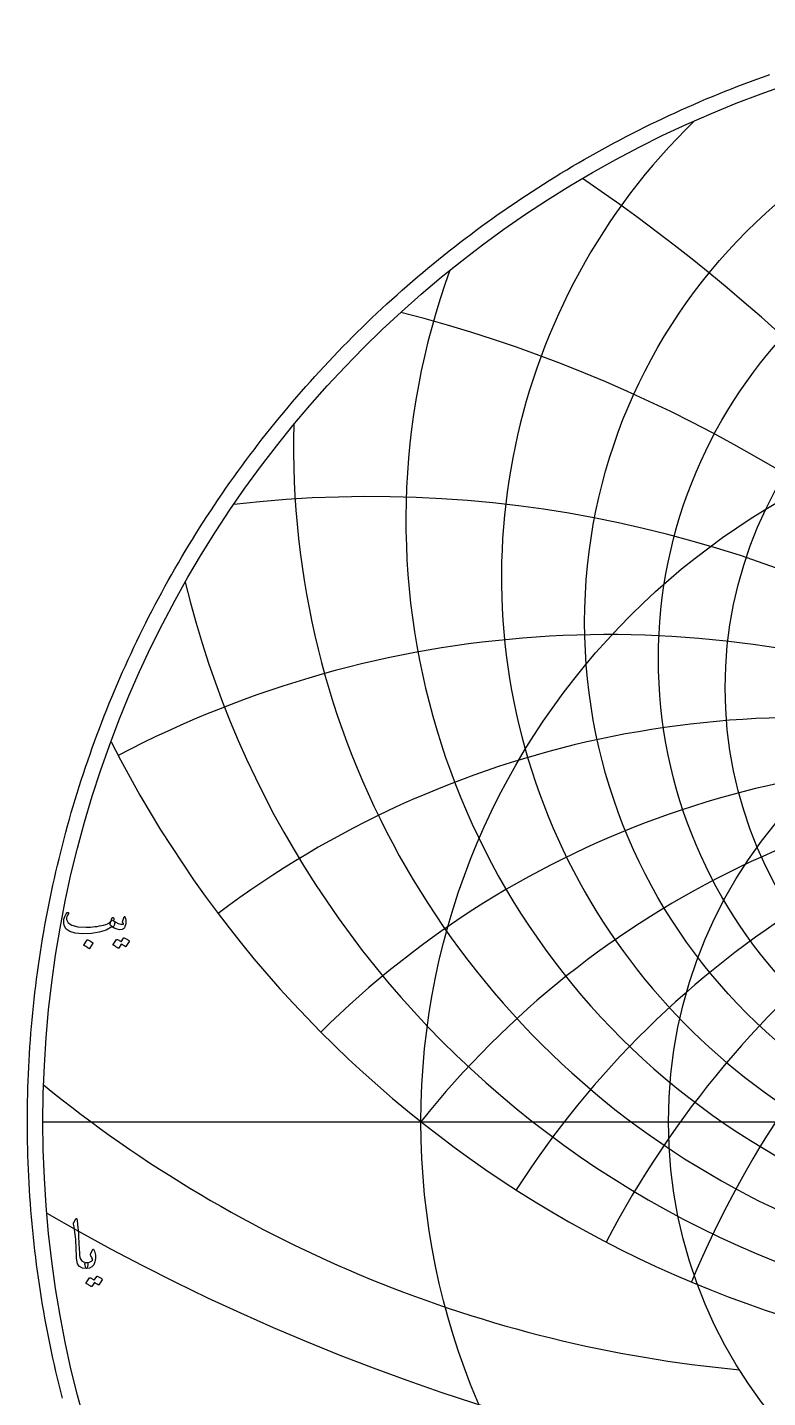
# Model space of a CAD drawing. Header units: millimetres. Extents: x -62 to 62, y -62 to 63.
# Drawn here: x -61.6 to -20.5, y -15.3 to 60.8 of the extents above; entities that cross this region are included whole.
import ezdxf

# ---------------------------------------------------------------- set-up
doc = ezdxf.new("R2010")
doc.units = ezdxf.units.MM
for name, color, linetype in [('CUT_OUTER', 1, 'Continuous'), ('ENGRAVE', 7, 'Continuous'), ('ENGRAVE_FINE', 8, 'Continuous'), ('TEXT', 5, 'Continuous')]:
    doc.layers.add(name, color=color, linetype=linetype)

msp = doc.modelspace()

# ---------------------------------------------------------------- linework, layer by layer
at = {"layer": 'CUT_OUTER'}
msp.add_lwpolyline([(-59.6731, -15.3371), (-59.7661, -14.9706), (-59.8568, -14.6036), (-59.9453, -14.2361), (-60.0315, -13.868), (-60.1154, -13.4994), (-60.1971, -13.1303), (-60.2766, -12.7606), (-60.3537, -12.3906), (-60.4286, -12.02), (-60.5012, -11.649), (-60.5716, -11.2775), (-60.6396, -10.9057), (-60.7054, -10.5334), (-60.7689, -10.1607), (-60.8301, -9.7876), (-60.889, -9.4142), (-60.9456, -9.0404), (-61, -8.6663), (-61.052, -8.2919), (-61.1017, -7.9171), (-61.1491, -7.542), (-61.1943, -7.1667), (-61.2371, -6.7911), (-61.2776, -6.4152), (-61.3158, -6.0391), (-61.3517, -5.6627), (-61.3853, -5.2862), (-61.4166, -4.9094), (-61.4456, -4.5325), (-61.4722, -4.1554), (-61.4966, -3.7781), (-61.5186, -3.4007), (-61.5383, -3.0232), (-61.5557, -2.6455), (-61.5708, -2.2678), (-61.5835, -1.89), (-61.5939, -1.512), (-61.6021, -1.1341), (-61.6079, -0.7561), (-61.6113, -0.378), (-61.6125, 0), (-61.6113, 0.378), (-61.6079, 0.7561), (-61.6021, 1.1341), (-61.5939, 1.512), (-61.5835, 1.89), (-61.5708, 2.2678), (-61.5557, 2.6455), (-61.5383, 3.0232), (-61.5186, 3.4007), (-61.4966, 3.7781), (-61.4722, 4.1554), (-61.4456, 4.5325), (-61.4166, 4.9094), (-61.3853, 5.2862), (-61.3517, 5.6627), (-61.3158, 6.0391), (-61.2776, 6.4152), (-61.2371, 6.7911), (-61.1943, 7.1667), (-61.1491, 7.542), (-61.1017, 7.9171), (-61.052, 8.2919), (-61, 8.6663), (-60.9456, 9.0404), (-60.889, 9.4142), (-60.8301, 9.7876), (-60.7689, 10.1607), (-60.7054, 10.5334), (-60.6396, 10.9057), (-60.5716, 11.2775), (-60.5012, 11.649), (-60.4286, 12.02), (-60.3537, 12.3906), (-60.2766, 12.7606), (-60.1971, 13.1303), (-60.1154, 13.4994), (-60.0315, 13.868), (-59.9453, 14.2361), (-59.8568, 14.6036), (-59.7661, 14.9706), (-59.6731, 15.3371), (-59.5778, 15.7029), (-59.4804, 16.0682), (-59.3807, 16.4328), (-59.2787, 16.7969), (-59.1745, 17.1603), (-59.0681, 17.5231), (-58.9595, 17.8852), (-58.8486, 18.2466), (-58.7356, 18.6073), (-58.6203, 18.9674), (-58.5028, 19.3267), (-58.3831, 19.6853), (-58.2612, 20.0432), (-58.1372, 20.4003), (-58.0109, 20.7566), (-57.8824, 21.1122), (-57.7518, 21.4669), (-57.619, 21.8209), (-57.484, 22.174), (-57.3469, 22.5263), (-57.2076, 22.8778), (-57.0661, 23.2284), (-56.9225, 23.5781), (-56.7768, 23.9269), (-56.6289, 24.2748), (-56.4789, 24.6218), (-56.3267, 24.9679), (-56.1725, 25.3131), (-56.0161, 25.6573), (-55.8576, 26.0005), (-55.697, 26.3427), (-55.5344, 26.684), (-55.3696, 27.0242), (-55.2027, 27.3635), (-55.0338, 27.7017), (-54.8628, 28.0388), (-54.6897, 28.3749), (-54.5146, 28.71), (-54.3374, 29.0439), (-54.1581, 29.3768), (-53.9769, 29.7085), (-53.7936, 30.0392), (-53.6082, 30.3687), (-53.4209, 30.6971), (-53.2315, 31.0243), (-53.0402, 31.3503), (-52.8468, 31.6752), (-52.6515, 31.9988), (-52.4541, 32.3213), (-52.2548, 32.6425), (-52.0535, 32.9625), (-51.8503, 33.2813), (-51.6451, 33.5988), (-51.438, 33.9151), (-51.2289, 34.2301), (-51.0179, 34.5438), (-50.805, 34.8562), (-50.5902, 35.1672), (-50.3734, 35.477), (-50.1548, 35.7854), (-49.9343, 36.0925), (-49.7119, 36.3982), (-49.4876, 36.7025), (-49.2615, 37.0055), (-49.0335, 37.307), (-48.8037, 37.6072), (-48.572, 37.906), (-48.3385, 38.2033), (-48.1032, 38.4992), (-47.866, 38.7936), (-47.6271, 39.0866), (-47.3864, 39.3781), (-47.1439, 39.6681), (-46.8996, 39.9566), (-46.6535, 40.2436), (-46.4057, 40.5291), (-46.1562, 40.8131), (-45.9049, 41.0955), (-45.6519, 41.3764), (-45.3971, 41.6558), (-45.1407, 41.9335), (-44.8825, 42.2097), (-44.6227, 42.4843), (-44.3612, 42.7573), (-44.098, 43.0287), (-43.8331, 43.2985), (-43.5666, 43.5666), (-43.2985, 43.8331), (-43.0287, 44.098), (-42.7573, 44.3612), (-42.4843, 44.6227), (-42.2097, 44.8825), (-41.9335, 45.1407), (-41.6558, 45.3971), (-41.3764, 45.6519), (-41.0955, 45.9049), (-40.8131, 46.1562), (-40.5291, 46.4057), (-40.2436, 46.6535), (-39.9566, 46.8996), (-39.6681, 47.1439), (-39.3781, 47.3864), (-39.0866, 47.6271), (-38.7936, 47.866), (-38.4992, 48.1032), (-38.2033, 48.3385), (-37.906, 48.572), (-37.6072, 48.8037), (-37.307, 49.0335), (-37.0055, 49.2615), (-36.7025, 49.4876), (-36.3982, 49.7119), (-36.0925, 49.9343), (-35.7854, 50.1548), (-35.477, 50.3734), (-35.1672, 50.5902), (-34.8562, 50.805), (-34.5438, 51.0179), (-34.2301, 51.2289), (-33.9151, 51.438), (-33.5988, 51.6451), (-33.2813, 51.8503), (-32.9625, 52.0535), (-32.6425, 52.2548), (-32.3213, 52.4541), (-31.9988, 52.6515), (-31.6752, 52.8468), (-31.3503, 53.0402), (-31.0243, 53.2315), (-30.6971, 53.4209), (-30.3687, 53.6082), (-30.0392, 53.7936), (-29.7085, 53.9769), (-29.3768, 54.1581), (-29.0439, 54.3374), (-28.71, 54.5146), (-28.3749, 54.6897), (-28.0388, 54.8628), (-27.7017, 55.0338), (-27.3635, 55.2027), (-27.0242, 55.3696), (-26.684, 55.5344), (-26.3427, 55.697), (-26.0005, 55.8576), (-25.6573, 56.0161), (-25.3131, 56.1725), (-24.9679, 56.3267), (-24.6218, 56.4789), (-24.2748, 56.6289), (-23.9269, 56.7768), (-23.5781, 56.9225), (-23.2284, 57.0661), (-22.8778, 57.2076), (-22.5263, 57.3469), (-22.174, 57.484), (-21.8209, 57.619), (-21.4669, 57.7518), (-21.1122, 57.8824), (-20.7566, 58.0109), (-20.4003, 58.1372)], dxfattribs=at)
at = {"layer": 'ENGRAVE'}
msp.add_lwpolyline([(-60.75, 0), (60.75, 0)], dxfattribs=at)
for centre, radius in [((0, 0), 60.75), ((0, 27.7247), 30.6799), ((0, 25.7138), 26.5815), ((0, 24.0944), 22.8794), ((0, 0), 39.7663), ((0, 0), 26.0306)]:
    msp.add_circle(centre, radius, dxfattribs=at)
for centre, radius, start, end in [((0, 30.237), 35.2959, 134.190083, 45.809917), ((0, 33.4089), 40.5998, 160.039645, 19.960355), ((0, 37.4765), 46.8402, 178.497173, 1.502827), ((0, 42.8055), 54.3963, 193.671755, 346.328245), ((0, 49.9931), 63.8801, 206.896553, 333.103447), ((0, -31.6315), 50.8125, 38.5, 141.5), ((0, -31.6315), 50.8125, 38.5, 141.5), ((-15.4272, 57.575), 71.6536, 230.798823, 264.663339)]:
    msp.add_arc(centre, radius, start, end, dxfattribs=at)
at = {"layer": 'ENGRAVE_FINE'}
for centre, radius, start, end in [((-88.0099, -31.6315), 101.6251, 10.691435, 55.741382), ((-88.0099, -31.6315), 101.6251, 10.691435, 55.741382), ((-60.556, -31.6315), 79.0503, 14.487373, 75.591597), ((-60.556, -31.6315), 79.0503, 14.487373, 75.591597), ((-42.6368, -31.6315), 66.3311, 18.497944, 96.512476), ((-42.6368, -31.6315), 66.3311, 18.497944, 96.512476), ((-29.3366, -31.6315), 58.6733, 22.798279, 117.663934), ((-29.3366, -31.6315), 58.6733, 22.798279, 117.663934), ((29.3366, -31.6315), 58.6733, 62.336066, 157.201721), ((29.3366, -31.6315), 58.6733, 62.336066, 157.201721), ((-18.4943, -31.6315), 54.0736, 27.481076, 126.986234), ((-18.4943, -31.6315), 54.0736, 27.481076, 126.986234), ((18.4943, -31.6315), 54.0736, 53.013766, 152.518924), ((18.4943, -31.6315), 54.0736, 53.013766, 152.518924), ((-8.9596, -31.6315), 51.5964, 32.663988, 134.807896), ((-8.9596, -31.6315), 51.5964, 32.663988, 134.807896), ((8.9596, -31.6315), 51.5964, 45.192104, 147.336012), ((8.9596, -31.6315), 51.5964, 45.192104, 147.336012), ((0, 99.2717), 120.6389, 239.880424, 300.119576)]:
    msp.add_arc(centre, radius, start, end, dxfattribs=at)
at = {"layer": 'TEXT'}
for points in [[(-56.8376, 11.1547), (-56.8339, 11.1528), (-56.8304, 11.1508), (-56.8272, 11.1489), (-56.8242, 11.147), (-56.8212, 11.1448), (-56.8179, 11.1422), (-56.8145, 11.1391), (-56.8108, 11.1355), (-56.7799, 11.0991), (-56.7676, 11.0474), (-56.7741, 10.9803), (-56.7993, 10.8979), (-56.8225, 10.8478), (-56.8462, 10.8165), (-56.8704, 10.8038), (-56.8951, 10.8098), (-56.9075, 10.8158), (-56.9181, 10.8184), (-56.9267, 10.8177), (-56.9334, 10.8136), (-57.2476, 10.6416), (-57.6232, 10.5204), (-58.0601, 10.45), (-58.5583, 10.4304), (-58.9611, 10.4649), (-59.2653, 10.5568), (-59.4708, 10.7063), (-59.5776, 10.9132), (-59.5942, 11.011), (-59.5978, 11.1087), (-59.5884, 11.2064), (-59.5662, 11.3041), (-59.5357, 11.3906), (-59.4981, 11.4699), (-59.4533, 11.542), (-59.4014, 11.6069), (-59.3915, 11.615), (-59.3812, 11.6203), (-59.3705, 11.6227), (-59.3592, 11.6222), (-59.3487, 11.6177), (-59.34, 11.6117), (-59.3333, 11.6042), (-59.3286, 11.5954), (-59.3264, 11.5868), (-59.3276, 11.5762), (-59.3321, 11.5638), (-59.34, 11.5494), (-59.3956, 11.468), (-59.432, 11.3884), (-59.4493, 11.3108), (-59.4474, 11.2351), (-59.3563, 11.0454), (-59.1446, 10.9094), (-58.8122, 10.827), (-58.359, 10.7983), (-58.2346, 10.8002), (-58.1104, 10.8059), (-57.9864, 10.8155), (-57.8627, 10.8289), (-57.74, 10.8462), (-57.6189, 10.8672), (-57.4995, 10.8922), (-57.3818, 10.9209), (-57.2675, 10.9535), (-57.1739, 10.986), (-57.1008, 11.0186), (-57.0484, 11.0512), (-57.0281, 11.0684), (-57.0096, 11.0895), (-56.9927, 11.1144), (-56.9775, 11.1432), (-56.9632, 11.1753), (-56.9492, 11.2102), (-56.9354, 11.2481), (-56.9219, 11.2888), (-56.9166, 11.3013), (-56.9085, 11.3118), (-56.8975, 11.3204), (-56.8836, 11.3271), (-56.8687, 11.3307), (-56.8548, 11.33), (-56.8419, 11.325), (-56.8299, 11.3156), (-56.8203, 11.3027), (-56.8146, 11.2869), (-56.8127, 11.2682), (-56.8146, 11.2466)], [(-56.9526, 10.8481), (-56.9942, 10.8876), (-57.0158, 10.9372), (-57.0172, 10.9968), (-56.9985, 11.0665), (-56.9581, 11.129), (-56.9209, 11.1671), (-56.8872, 11.1808), (-56.8567, 11.17), (-56.713, 11.0749), (-56.5693, 11.0081), (-56.4256, 10.9695), (-56.2819, 10.9592), (-56.2769, 10.9602), (-56.2733, 10.9631), (-56.2711, 10.9678), (-56.2704, 10.9746), (-56.274, 10.9872), (-56.2848, 11.0062), (-56.3027, 11.0313), (-56.3279, 11.0627), (-56.3327, 11.0723), (-56.3356, 11.0819), (-56.3365, 11.0914), (-56.3356, 11.101), (-56.2436, 11.3654), (-56.2393, 11.3755), (-56.234, 11.3827), (-56.2278, 11.387), (-56.2206, 11.3884), (-56.2134, 11.3872), (-56.2072, 11.3836), (-56.2019, 11.3777), (-56.1976, 11.3693), (-56.1689, 11.2833), (-56.1516, 11.1978), (-56.1459, 11.1128), (-56.1516, 11.0282), (-56.1703, 10.9231), (-56.1957, 10.8375), (-56.2278, 10.7717), (-56.2666, 10.7255), (-56.296, 10.7001), (-56.3231, 10.6814), (-56.3478, 10.6694), (-56.37, 10.6641), (-56.4984, 10.6613), (-56.6383, 10.691), (-56.7897, 10.7532), (-56.9526, 10.8481)], [(-58.29, 10.0893), (-58.2852, 10.0941), (-58.2785, 10.097), (-58.2699, 10.0979), (-58.2594, 10.097), (-58.1849, 10.0668), (-58.1147, 10.0299), (-58.0488, 9.9863), (-57.9873, 9.936), (-57.9813, 9.9283), (-57.9786, 9.9207), (-57.9794, 9.913), (-57.9834, 9.9054), (-58.1635, 9.6141), (-58.1703, 9.6072), (-58.1789, 9.6055), (-58.1894, 9.6091), (-58.2019, 9.6179), (-58.2126, 9.6256), (-58.2297, 9.6371), (-58.2529, 9.6524), (-58.2823, 9.6716), (-58.3185, 9.6946), (-58.3619, 9.7214), (-58.4124, 9.7521), (-58.4701, 9.7866), (-58.4778, 9.7923), (-58.4816, 9.798), (-58.4816, 9.8038), (-58.4778, 9.8095)], [(-56.2704, 10.1966), (-56.2656, 10.2014), (-56.2589, 10.2043), (-56.2503, 10.2052), (-56.2398, 10.2043), (-56.202, 10.1901), (-56.1655, 10.1746), (-56.1302, 10.1576), (-56.096, 10.1391), (-56.0629, 10.119), (-56.0304, 10.097), (-55.9987, 10.073), (-55.9677, 10.0471), (-55.9617, 10.0392), (-55.959, 10.0309), (-55.9598, 10.022), (-55.9638, 10.0127), (-56.1478, 9.7214), (-56.1528, 9.7176), (-56.1602, 9.7176), (-56.1701, 9.7214), (-56.1823, 9.7291), (-56.1907, 9.7361), (-56.2043, 9.7458), (-56.2232, 9.7582), (-56.2474, 9.7731), (-56.2771, 9.791), (-56.3126, 9.8119), (-56.3538, 9.836), (-56.4007, 9.8632), (-56.5463, 9.6371), (-56.553, 9.6301), (-56.5617, 9.6285), (-56.5722, 9.6321), (-56.5847, 9.6409), (-56.5954, 9.6486), (-56.6124, 9.6601), (-56.6357, 9.6754), (-56.6651, 9.6946), (-56.7013, 9.7176), (-56.7447, 9.7444), (-56.7952, 9.7751), (-56.8529, 9.8095), (-56.8589, 9.8153), (-56.8615, 9.821), (-56.8608, 9.8268), (-56.8567, 9.8325), (-56.669, 10.1123), (-56.6642, 10.1171), (-56.6575, 10.12), (-56.6488, 10.1209), (-56.6383, 10.12), (-56.6062, 10.1095), (-56.5751, 10.0974), (-56.5449, 10.0837), (-56.5157, 10.0682), (-56.4874, 10.0513), (-56.4601, 10.0333), (-56.4338, 10.014), (-56.4084, 9.9935)], [(-58.9167, -5.3955), (-58.9093, -5.384), (-58.9024, -5.3763), (-58.8959, -5.3725), (-58.8899, -5.3725), (-58.8808, -5.3775), (-58.8727, -5.3926), (-58.8655, -5.4178), (-58.8592, -5.453), (-58.8276, -5.7392), (-58.8018, -6.0039), (-58.7816, -6.247), (-58.7673, -6.4685), (-58.758, -6.658), (-58.7495, -6.8278), (-58.7418, -6.978), (-58.7347, -7.1085), (-58.7286, -7.2194), (-58.7237, -7.3107), (-58.72, -7.3823), (-58.7174, -7.4343), (-58.6834, -7.5899), (-58.6082, -7.7044), (-58.4918, -7.7777), (-58.3342, -7.8098), (-58.2904, -7.8213), (-58.2624, -7.8481), (-58.2501, -7.8903), (-58.2537, -7.9478), (-58.2717, -8.0383), (-58.2911, -8.103), (-58.3119, -8.1418), (-58.3342, -8.1547), (-58.556, -8.1255), (-58.7194, -8.0378), (-58.8243, -7.8917), (-58.8707, -7.6872), (-58.878, -7.5893), (-58.8846, -7.4913), (-58.8905, -7.3929), (-58.8956, -7.2944), (-58.9003, -7.1956), (-58.9047, -7.0965), (-58.9089, -6.9973), (-58.9129, -6.8977), (-58.9201, -6.7079), (-58.9301, -6.537), (-58.9431, -6.3851), (-58.9589, -6.252), (-58.9776, -6.1242), (-58.9991, -5.9881), (-59.0235, -5.8435), (-59.0509, -5.6906), (-59.0544, -5.663), (-59.0537, -5.6379), (-59.0487, -5.6151), (-59.0394, -5.5948)], [(-58.1043, -7.3461), (-57.997, -7.1085), (-57.9812, -7.0824), (-57.9644, -7.0731), (-57.9467, -7.0805), (-57.928, -7.1047), (-57.8935, -7.1771), (-57.8667, -7.2527), (-57.8475, -7.3314), (-57.836, -7.4132), (-57.8324, -7.4986), (-57.837, -7.588), (-57.8497, -7.6816), (-57.8705, -7.7792), (-57.934, -7.9435), (-58.0324, -8.0608), (-58.1658, -8.1312), (-58.3342, -8.1547), (-58.3536, -8.1425), (-58.3735, -8.1059), (-58.3939, -8.0448), (-58.4147, -7.9593), (-58.4207, -7.9135), (-58.4195, -7.8759), (-58.4111, -7.8465), (-58.3955, -7.8251), (-58.3831, -7.817), (-58.3687, -7.8117), (-58.3524, -7.8093), (-58.3342, -7.8098), (-58.2281, -7.8065), (-58.1359, -7.7849), (-58.0576, -7.7451), (-57.9931, -7.6872), (-57.9903, -7.6826), (-57.9893, -7.6766), (-57.9903, -7.6692), (-57.9931, -7.6604), (-58.0082, -7.6062), (-58.0305, -7.5511), (-58.06, -7.4951), (-58.0966, -7.4381), (-58.1086, -7.4165), (-58.1139, -7.394), (-58.1124, -7.3705), (-58.1043, -7.3461)], [(-57.7632, -8.5878), (-57.7584, -8.583), (-57.7517, -8.5801), (-57.7431, -8.5791), (-57.7326, -8.5801), (-57.6948, -8.5942), (-57.6583, -8.6098), (-57.623, -8.6268), (-57.5888, -8.6452), (-57.5557, -8.6654), (-57.5232, -8.6874), (-57.4915, -8.7114), (-57.4605, -8.7372), (-57.4545, -8.7451), (-57.4518, -8.7535), (-57.4526, -8.7624), (-57.4566, -8.7717), (-57.6406, -9.063), (-57.6456, -9.0668), (-57.653, -9.0668), (-57.6629, -9.063), (-57.6751, -9.0553), (-57.6835, -9.0482), (-57.6971, -9.0385), (-57.716, -9.0262), (-57.7402, -9.0112), (-57.7699, -8.9934), (-57.8054, -8.9724), (-57.8466, -8.9484), (-57.8935, -8.9212), (-58.0391, -9.1473), (-58.0458, -9.1542), (-58.0545, -9.1559), (-58.065, -9.1523), (-58.0775, -9.1434), (-58.0882, -9.1358), (-58.1052, -9.1243), (-58.1285, -9.109), (-58.1579, -9.0898), (-58.1941, -9.0668), (-58.2375, -9.04), (-58.288, -9.0093), (-58.3457, -8.9748), (-58.3517, -8.9691), (-58.3543, -8.9633), (-58.3536, -8.9576), (-58.3495, -8.9518), (-58.1618, -8.6721), (-58.157, -8.6673), (-58.1503, -8.6644), (-58.1416, -8.6635), (-58.1311, -8.6644), (-58.099, -8.6748), (-58.0679, -8.6869), (-58.0377, -8.7007), (-58.0085, -8.7161), (-57.9802, -8.733), (-57.9529, -8.7511), (-57.9266, -8.7704), (-57.9012, -8.7909)]]:
    msp.add_lwpolyline(points, close=True, dxfattribs=at)

doc.saveas('drawing.dxf')
